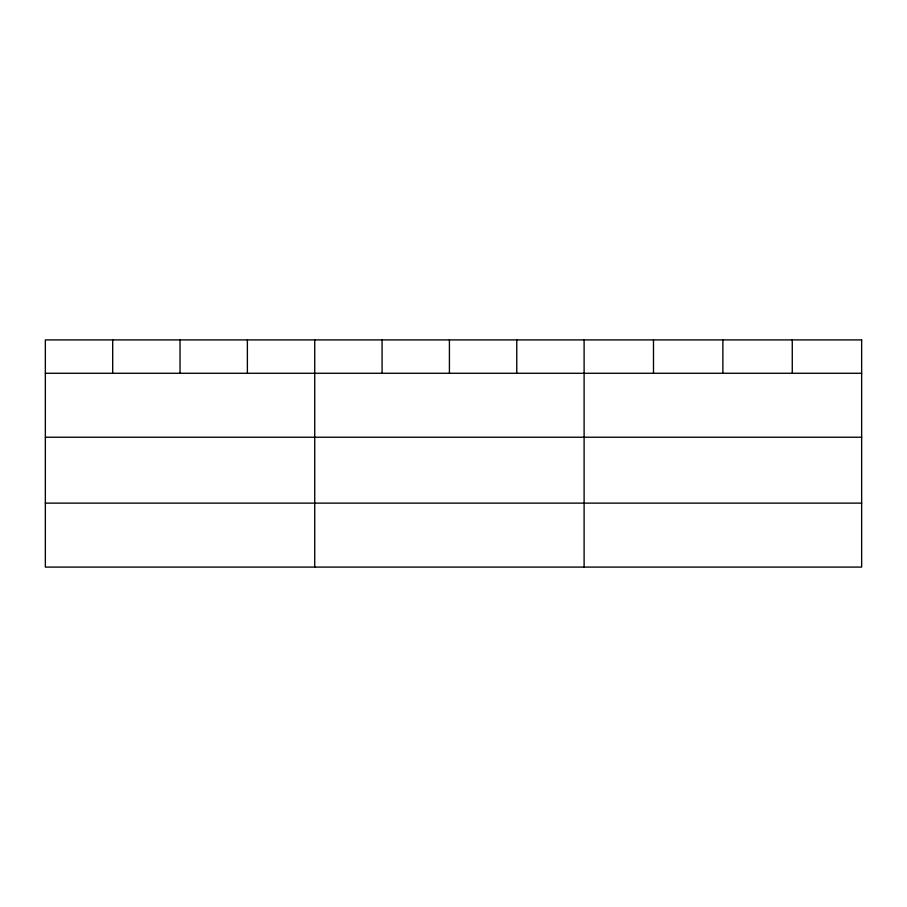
<?xml version="1.0" encoding="UTF-8"?>
<svg xmlns="http://www.w3.org/2000/svg" width="907" height="907" viewBox="0 0 907 907"><rect width="100%" height="100%" fill="white"/><g stroke="black" fill="none" stroke-linecap="round" stroke-linejoin="round"><path stroke-width="1.36" d="M45.35 373.276L861.65 373.276M45.35 437.231L861.65 437.231M45.35 503.124L861.65 503.124M792.264 339.91L792.264 373.276M722.879 339.91L722.879 373.276M653.494 339.91L653.494 373.276M584.108 339.91L584.108 567.09M516.763 339.91L516.763 373.276M449.418 339.91L449.418 373.276M382.074 339.91L382.074 373.276M314.729 339.91L314.729 567.09M247.384 339.91L247.384 373.276M180.04 339.91L180.04 373.276M112.695 339.91L112.695 373.276M861.65 339.91L45.35 339.91L45.35 567.09L861.65 567.09L861.65 339.91"/></g></svg>
